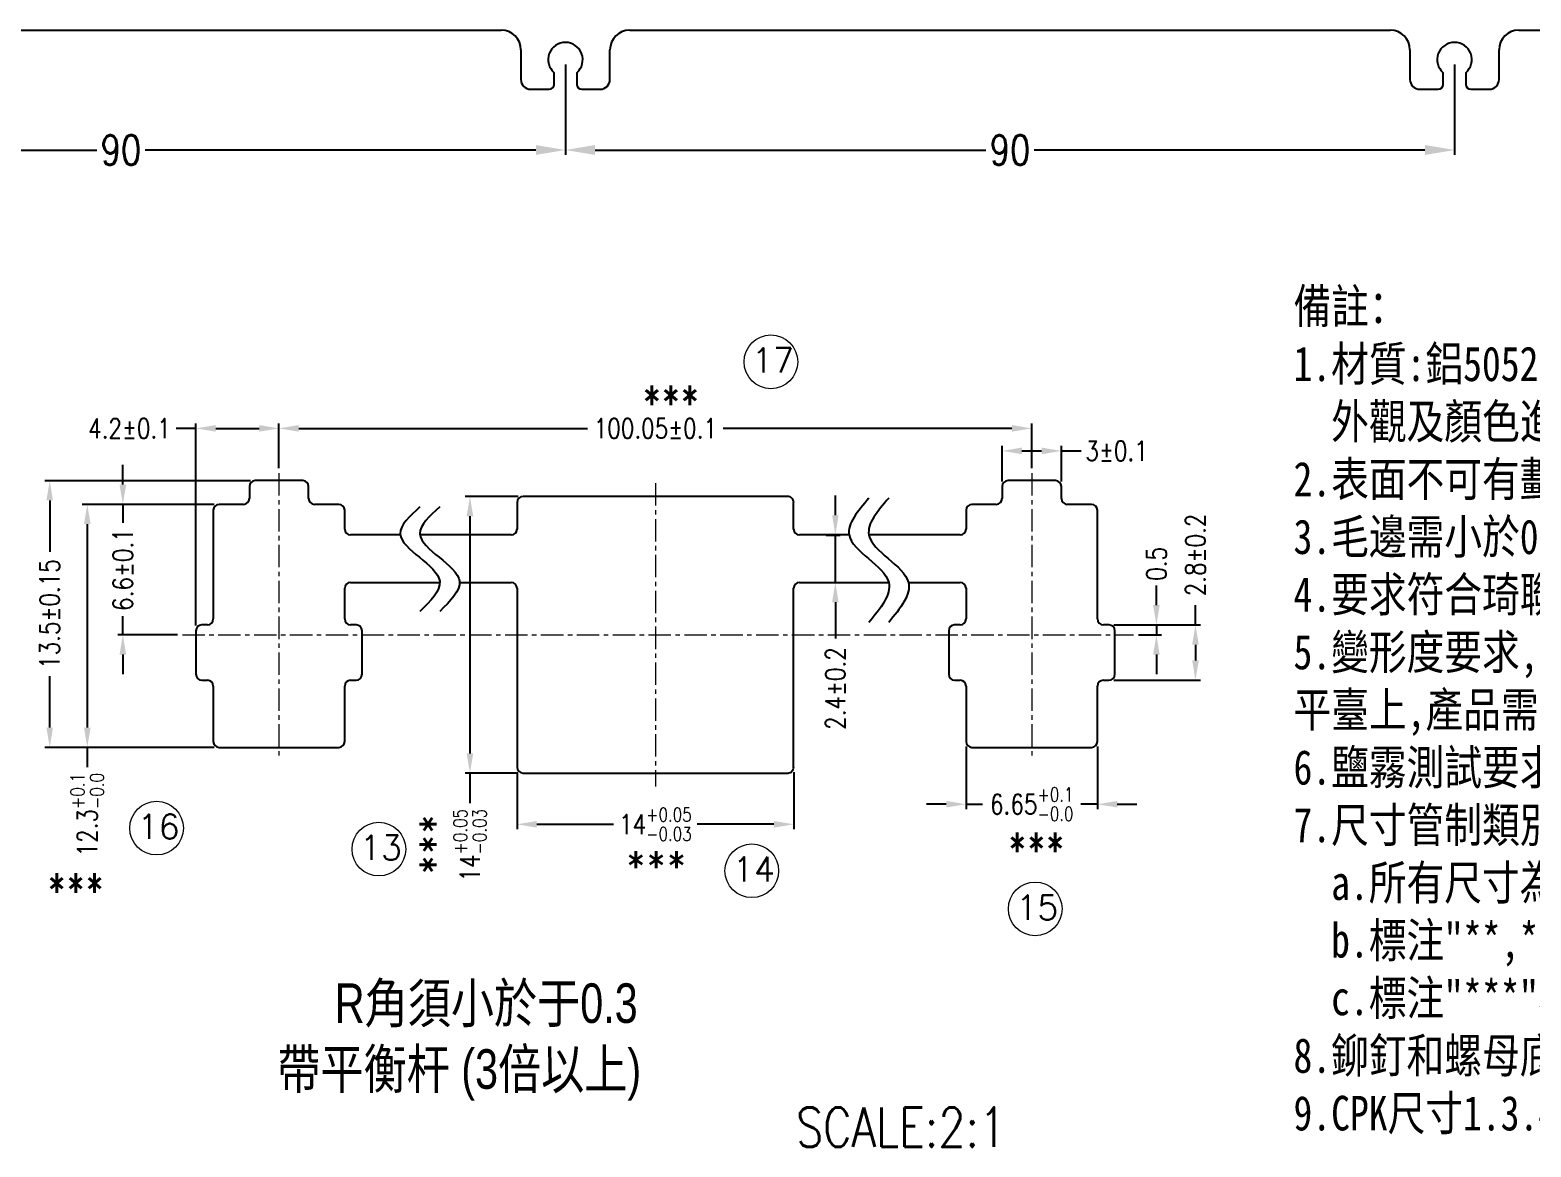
# Model space of a CAD drawing. Header units: inches. Extents: x 139 to 1075, y 623 to 991.
# Drawn here: x 833 to 985, y 628.4 to 741.5 of the extents above; entities that cross this region are included whole.
import ezdxf

# ---------------------------------------------------------------- set-up
doc = ezdxf.new("R2010")
doc.units = ezdxf.units.IN
doc.header["$LTSCALE"] = 1.21
doc.header["$MEASUREMENT"] = 0
doc.header["$PDMODE"] = 3
doc.header["$PDSIZE"] = 0.3125
doc.linetypes.add('CENTER', pattern=[0.6, 0.375, -0.075, 0.075, -0.075])
doc.layers.get('0').update_dxf_attribs({"linetype": 'CONTINUOUS'})
doc.layers.get('Defpoints').update_dxf_attribs({"linetype": 'CONTINUOUS'})
for name, color, linetype in [('CENTER', 3, 'CENTER'), ('DIM', 2, 'CONTINUOUS'), ('尺寸', 3, 'CONTINUOUS')]:
    doc.layers.add(name, color=color, linetype=linetype)
doc.styles.get("Standard").update_dxf_attribs({"font": 'simplex.shx', "width": 0.8, "bigfont": 'chineset.shx'})
doc.dimstyles.new('ISO-25', dxfattribs={"dimtxt": 3, "dimasz": 3, "dimexe": 0.5, "dimexo": 0.5, "dimgap": 0.5, "dimtad": 0, "dimdec": 4, "dimdsep": 46, "dimtxsty": 'Standard', "dimcen": 0, "dimclrd": 256, "dimclre": 256, "dimclrt": 256, "dimadec": 4, "dimazin": 2, "dimtfac": 1, "dimtdec": 4, "dimtmove": 0, "dimatfit": 3, "dimfxl": 1, "dimtolj": 1, "dimarcsym": 0})
doc.dimstyles.new('複本 ISO-25', dxfattribs={"dimtxt": 2, "dimasz": 2, "dimexe": 0.5, "dimexo": 0.5, "dimgap": 0.5, "dimtad": 0, "dimlfac": 0.5, "dimdsep": 46, "dimtxsty": 'Standard', "dimcen": 0, "dimclrd": 256, "dimclre": 256, "dimclrt": 256, "dimazin": 2, "dimtp": 0.1, "dimtm": 0.1, "dimtfac": 1, "dimtmove": 0, "dimatfit": 3, "dimfxl": 1, "dimtolj": 1, "dimarcsym": 0})

# ---------------------------------------------------------------- blocks, each defined once
blk = doc.blocks.new('*D80')
at = {"layer": 'Defpoints', "color": 0, "transparency": 16777216}
for p in [(858.22, 701.13), (858.22, 696.6), (849.81, 680.69)]:
    blk.add_point(p, dxfattribs=at)
at = {"layer": 'DIM', "lineweight": -2, "transparency": 16777216}
for p, q in [((849.81, 701.13), (847.81, 701.13)), ((849.81, 681.19), (849.81, 701.63)), ((851.81, 701.13), (856.22, 701.13)), ((858.22, 697.1), (858.22, 701.63))]:
    blk.add_line(p, q, dxfattribs=at)
at = {"layer": 'DIM', "transparency": 16777216}
for points in [[(851.81, 701.47), (851.81, 700.8), (849.81, 701.13)], [(856.22, 700.8), (856.22, 701.47), (858.22, 701.13)]]:
    blk.add_solid(points, dxfattribs=at)
at = {"layer": 'DIM', "transparency": 16777216, "insert": (843.08, 701.13), "char_height": 2, "attachment_point": 5}
blk.add_mtext('\\A1;\\A1;4.2%%p0.1', dxfattribs=at)
blk = doc.blocks.new('*D81')
at = {"layer": 'Defpoints', "color": 0, "transparency": 16777216}
for p in [(852.17, 693.44), (838.81, 668.84), (852.17, 668.84)]:
    blk.add_point(p, dxfattribs=at)
at = {"layer": 'DIM', "lineweight": -2, "transparency": 16777216}
for p, q in [((851.67, 693.44), (838.31, 693.44)), ((838.81, 691.44), (838.81, 670.84)), ((851.67, 668.84), (838.31, 668.84)), ((838.81, 668.84), (838.81, 666.84))]:
    blk.add_line(p, q, dxfattribs=at)
at = {"layer": 'DIM', "transparency": 16777216}
for points in [[(839.15, 691.44), (838.48, 691.44), (838.81, 693.44)], [(838.48, 670.84), (839.15, 670.84), (838.81, 668.84)]]:
    blk.add_solid(points, dxfattribs=at)
at = {"layer": 'DIM', "transparency": 16777216, "insert": (838.81, 662.03), "char_height": 2, "attachment_point": 5, "rotation": 90}
blk.add_mtext('\\A1;\\A1;12.3{\\H0.7x;\\S+0.1^ -0.0;}', dxfattribs=at)
blk = doc.blocks.new('*D82')
at = {"layer": 'Defpoints', "color": 0, "transparency": 16777216}
for p in [(855.82, 695.84), (835.01, 668.84), (852.17, 668.84)]:
    blk.add_point(p, dxfattribs=at)
at = {"layer": 'DIM', "lineweight": -2, "transparency": 16777216}
for p, q in [((855.32, 695.84), (834.51, 695.84)), ((835.01, 693.84), (835.01, 688.63)), ((835.01, 670.84), (835.01, 676.05)), ((851.67, 668.84), (834.51, 668.84))]:
    blk.add_line(p, q, dxfattribs=at)
at = {"layer": 'DIM', "transparency": 16777216}
for points in [[(835.34, 693.84), (834.68, 693.84), (835.01, 695.84)], [(834.68, 670.84), (835.34, 670.84), (835.01, 668.84)]]:
    blk.add_solid(points, dxfattribs=at)
at = {"layer": 'DIM', "transparency": 16777216, "insert": (835.01, 682.34), "char_height": 2, "attachment_point": 5, "rotation": 90}
blk.add_mtext('\\A1;\\A1;13.5%%p0.15', dxfattribs=at)
blk = doc.blocks.new('*D83')
at = {"layer": 'Defpoints', "color": 0, "transparency": 16777216}
for p in [(842.41, 693.44), (852.17, 693.44), (848.44, 680.24)]:
    blk.add_point(p, dxfattribs=at)
at = {"layer": 'DIM', "lineweight": -2, "transparency": 16777216}
for p, q in [((842.41, 695.44), (842.41, 697.44)), ((851.67, 693.44), (841.91, 693.44)), ((842.41, 693.44), (842.41, 691.57)), ((842.41, 680.24), (842.41, 682.12)), ((847.94, 680.24), (841.91, 680.24)), ((842.41, 678.24), (842.41, 676.24))]:
    blk.add_line(p, q, dxfattribs=at)
at = {"layer": 'DIM', "transparency": 16777216}
for points in [[(842.08, 695.44), (842.75, 695.44), (842.41, 693.44)], [(842.75, 678.24), (842.08, 678.24), (842.41, 680.24)]]:
    blk.add_solid(points, dxfattribs=at)
at = {"layer": 'DIM', "transparency": 16777216, "insert": (842.41, 686.84), "char_height": 2, "attachment_point": 5, "rotation": 90}
blk.add_mtext('\\A1;\\A1;6.6%%p0.1', dxfattribs=at)
blk = doc.blocks.new('*D84')
at = {"layer": 'Defpoints', "color": 0, "transparency": 16777216}
for p in [(858.22, 701.13), (858.22, 696.6), (934.42, 696.6)]:
    blk.add_point(p, dxfattribs=at)
at = {"layer": 'DIM', "lineweight": -2, "transparency": 16777216}
for p, q in [((858.22, 697.1), (858.22, 701.63)), ((860.22, 701.13), (889.46, 701.13)), ((932.42, 701.13), (903.18, 701.13)), ((934.42, 697.1), (934.42, 701.63))]:
    blk.add_line(p, q, dxfattribs=at)
at = {"layer": 'DIM', "transparency": 16777216}
for points in [[(860.22, 701.47), (860.22, 700.8), (858.22, 701.13)], [(932.42, 700.8), (932.42, 701.47), (934.42, 701.13)]]:
    blk.add_solid(points, dxfattribs=at)
at = {"layer": 'DIM', "transparency": 16777216, "insert": (896.32, 701.13), "char_height": 2, "attachment_point": 5}
blk.add_mtext('\\A1;\\A1;100.05%%p0.1', dxfattribs=at)
blk = doc.blocks.new('*D85')
at = {"layer": 'Defpoints', "color": 0, "transparency": 16777216}
for p in [(882.32, 666.85), (910.32, 666.85), (882.32, 661.06)]:
    blk.add_point(p, dxfattribs=at)
at = {"layer": 'DIM', "lineweight": -2, "transparency": 16777216}
for p, q in [((882.32, 666.35), (882.32, 660.56)), ((910.32, 666.35), (910.32, 660.56)), ((884.32, 661.06), (892.08, 661.06)), ((908.32, 661.06), (900.56, 661.06))]:
    blk.add_line(p, q, dxfattribs=at)
at = {"layer": 'DIM', "transparency": 16777216}
for points in [[(884.32, 661.39), (884.32, 660.72), (882.32, 661.06)], [(908.32, 660.72), (908.32, 661.39), (910.32, 661.06)]]:
    blk.add_solid(points, dxfattribs=at)
at = {"layer": 'DIM', "transparency": 16777216, "insert": (896.32, 661.06), "char_height": 2, "attachment_point": 5}
blk.add_mtext('\\A1;\\A1;14{\\H0.7x;\\S+0.05^ -0.03;}', dxfattribs=at)
blk = doc.blocks.new('*D86')
at = {"layer": 'Defpoints', "color": 0, "transparency": 16777216}
for p in [(937.42, 698.85), (931.42, 695.24), (937.42, 695.24)]:
    blk.add_point(p, dxfattribs=at)
at = {"layer": 'DIM', "lineweight": -2, "transparency": 16777216}
for p, q in [((931.42, 695.74), (931.42, 699.35)), ((937.42, 695.74), (937.42, 699.35)), ((933.42, 698.85), (935.42, 698.85)), ((937.42, 698.85), (939.42, 698.85))]:
    blk.add_line(p, q, dxfattribs=at)
at = {"layer": 'DIM', "transparency": 16777216}
for points in [[(933.42, 699.19), (933.42, 698.52), (931.42, 698.85)], [(935.42, 698.52), (935.42, 699.19), (937.42, 698.85)]]:
    blk.add_solid(points, dxfattribs=at)
at = {"layer": 'DIM', "transparency": 16777216, "insert": (943.01, 698.85), "char_height": 2, "attachment_point": 5}
blk.add_mtext('\\A1;\\A1;3%%P0.1', dxfattribs=at)
blk = doc.blocks.new('*D87')
at = {"layer": 'Defpoints', "color": 0, "transparency": 16777216}
for p in [(942.23, 681.24), (944.73, 680.24), (947.04, 680.24)]:
    blk.add_point(p, dxfattribs=at)
at = {"layer": 'DIM', "lineweight": -2, "transparency": 16777216}
for p, q in [((947.04, 683.24), (947.04, 685.24)), ((942.73, 681.24), (947.54, 681.24)), ((947.04, 681.24), (947.04, 680.24)), ((945.23, 680.24), (947.54, 680.24)), ((947.04, 678.24), (947.04, 676.24))]:
    blk.add_line(p, q, dxfattribs=at)
at = {"layer": 'DIM', "transparency": 16777216}
for points in [[(946.71, 683.24), (947.37, 683.24), (947.04, 681.24)], [(947.37, 678.24), (946.71, 678.24), (947.04, 680.24)]]:
    blk.add_solid(points, dxfattribs=at)
at = {"layer": 'DIM', "transparency": 16777216, "insert": (947.04, 687.42), "char_height": 2, "attachment_point": 5, "rotation": 90}
blk.add_mtext('\\A1;0.5', dxfattribs=at)
blk = doc.blocks.new('*D88')
at = {"layer": 'Defpoints', "color": 0, "transparency": 16777216}
for p in [(942.23, 681.24), (942.23, 675.64), (950.99, 675.64)]:
    blk.add_point(p, dxfattribs=at)
at = {"layer": 'DIM', "lineweight": -2, "transparency": 16777216}
for p, q in [((950.99, 681.24), (950.99, 683.24)), ((942.73, 681.24), (951.49, 681.24)), ((950.99, 679.24), (950.99, 677.64)), ((942.73, 675.64), (951.49, 675.64))]:
    blk.add_line(p, q, dxfattribs=at)
at = {"layer": 'DIM', "transparency": 16777216}
for points in [[(951.33, 679.24), (950.66, 679.24), (950.99, 681.24)], [(950.66, 677.64), (951.33, 677.64), (950.99, 675.64)]]:
    blk.add_solid(points, dxfattribs=at)
at = {"layer": 'DIM', "transparency": 16777216, "insert": (950.99, 688.32), "char_height": 2, "attachment_point": 5, "rotation": 90}
blk.add_mtext('\\A1;\\A1;2.8%%P0.2', dxfattribs=at)
blk = doc.blocks.new('*D89')
at = {"layer": 'Defpoints', "color": 0, "transparency": 16777216}
for p in [(927.77, 669.44), (941.07, 669.44), (927.77, 663.09)]:
    blk.add_point(p, dxfattribs=at)
at = {"layer": 'DIM', "lineweight": -2, "transparency": 16777216}
for p, q in [((927.77, 668.94), (927.77, 662.59)), ((941.07, 668.94), (941.07, 662.59)), ((925.77, 663.09), (923.77, 663.09)), ((927.77, 663.09), (929.45, 663.09)), ((941.07, 663.09), (939.38, 663.09)), ((943.07, 663.09), (945.07, 663.09))]:
    blk.add_line(p, q, dxfattribs=at)
at = {"layer": 'DIM', "transparency": 16777216}
for points in [[(925.77, 662.76), (925.77, 663.42), (927.77, 663.09)], [(943.07, 663.42), (943.07, 662.76), (941.07, 663.09)]]:
    blk.add_solid(points, dxfattribs=at)
at = {"layer": 'DIM', "transparency": 16777216, "insert": (934.42, 663.09), "char_height": 2, "attachment_point": 5}
blk.add_mtext('\\A1;\\A1;6.65{\\H0.7x;\\S+0.1^ -0.0;}', dxfattribs=at)
blk = doc.blocks.new('*D90')
at = {"layer": 'Defpoints', "color": 0, "transparency": 16777216}
for p in [(882.92, 694.24), (877.55, 666.24), (882.92, 666.24)]:
    blk.add_point(p, dxfattribs=at)
at = {"layer": 'DIM', "lineweight": -2, "transparency": 16777216}
for p, q in [((882.42, 694.24), (877.05, 694.24)), ((877.55, 692.24), (877.55, 668.24)), ((882.42, 666.24), (877.05, 666.24)), ((877.55, 666.24), (877.55, 663.19))]:
    blk.add_line(p, q, dxfattribs=at)
at = {"layer": 'DIM', "transparency": 16777216}
for points in [[(877.88, 692.24), (877.21, 692.24), (877.55, 694.24)], [(877.21, 668.24), (877.88, 668.24), (877.55, 666.24)]]:
    blk.add_solid(points, dxfattribs=at)
at = {"layer": 'DIM', "transparency": 16777216, "insert": (877.55, 658.94), "char_height": 2, "attachment_point": 5, "rotation": 90}
blk.add_mtext('\\A1;\\A1;14{\\H0.7x;\\S+0.05^ -0.03;}', dxfattribs=at)
blk = doc.blocks.new('*D91')
at = {"layer": 'Defpoints', "color": 0, "transparency": 16777216}
for p in [(913.12, 690.34), (914.54, 690.34), (913.12, 685.54)]:
    blk.add_point(p, dxfattribs=at)
at = {"layer": 'DIM', "lineweight": -2, "transparency": 16777216}
for p, q in [((914.54, 692.34), (914.54, 694.34)), ((913.62, 690.34), (915.04, 690.34)), ((914.54, 685.54), (914.54, 690.34)), ((913.62, 685.54), (915.04, 685.54)), ((914.54, 683.54), (914.54, 679.88))]:
    blk.add_line(p, q, dxfattribs=at)
at = {"layer": 'DIM', "transparency": 16777216}
for points in [[(914.21, 692.34), (914.87, 692.34), (914.54, 690.34)], [(914.87, 683.54), (914.21, 683.54), (914.54, 685.54)]]:
    blk.add_solid(points, dxfattribs=at)
at = {"layer": 'DIM', "transparency": 16777216, "insert": (914.54, 674.8), "char_height": 2, "attachment_point": 5, "rotation": 90}
blk.add_mtext('\\A1;\\A1;2.4%%p0.2', dxfattribs=at)
blk = doc.blocks.new('*D93')
at = {"layer": 'Defpoints', "color": 0, "transparency": 16777216}
for p in [(797.22, 738.45), (887.22, 738.45), (887.22, 729.31)]:
    blk.add_point(p, dxfattribs=at)
at = {"layer": '尺寸', "lineweight": -2, "transparency": 16777216}
for p, q in [((797.22, 737.95), (797.22, 728.81)), ((887.22, 737.95), (887.22, 728.81)), ((800.22, 729.31), (839.77, 729.31)), ((884.22, 729.31), (844.66, 729.31))]:
    blk.add_line(p, q, dxfattribs=at)
at = {"layer": '尺寸', "transparency": 16777216}
for points in [[(800.22, 729.81), (800.22, 728.81), (797.22, 729.31)], [(884.22, 728.81), (884.22, 729.81), (887.22, 729.31)]]:
    blk.add_solid(points, dxfattribs=at)
at = {"layer": '尺寸', "transparency": 16777216, "insert": (842.22, 729.31), "char_height": 3, "attachment_point": 5}
blk.add_mtext('\\A1;90', dxfattribs=at)
blk = doc.blocks.new('*D94')
at = {"layer": 'Defpoints', "color": 0, "transparency": 16777216}
for p in [(887.22, 738.45), (977.22, 738.45), (887.22, 729.31)]:
    blk.add_point(p, dxfattribs=at)
at = {"layer": '尺寸', "lineweight": -2, "transparency": 16777216}
for p, q in [((887.22, 737.95), (887.22, 728.81)), ((977.22, 737.95), (977.22, 728.81)), ((890.22, 729.31), (929.77, 729.31)), ((974.22, 729.31), (934.66, 729.31))]:
    blk.add_line(p, q, dxfattribs=at)
at = {"layer": '尺寸', "transparency": 16777216}
for points in [[(890.22, 729.81), (890.22, 728.81), (887.22, 729.31)], [(974.22, 728.81), (974.22, 729.81), (977.22, 729.31)]]:
    blk.add_solid(points, dxfattribs=at)
at = {"layer": '尺寸', "transparency": 16777216, "insert": (932.22, 729.31), "char_height": 3, "attachment_point": 5}
blk.add_mtext('\\A1;90', dxfattribs=at)

msp = doc.modelspace()

# ---------------------------------------------------------------- linework, layer by layer
at = {"color": 7, "linetype": 'Continuous'}
for p, q in [((803.72571, 741.45411), (880.70606, 741.45411)), ((893.72571, 741.45411), (970.70606, 741.45411)), ((983.72571, 741.45411), (999.21589, 741.45411)), ((882.70606, 739.45411), (882.70606, 736.45411)), ((891.72571, 736.45411), (891.72571, 739.45411)), ((972.70606, 739.45411), (972.70606, 736.45411)), ((981.72571, 736.45411), (981.72571, 739.45411)), ((886.06589, 735.95411), (886.06589, 737.13502)), ((888.36589, 737.13502), (888.36589, 735.95411)), ((976.06589, 735.95411), (976.06589, 737.13502)), ((978.36589, 737.13502), (978.36589, 735.95411)), ((883.70606, 735.45411), (885.56589, 735.45411)), ((888.86589, 735.45411), (890.72571, 735.45411)), ((973.70606, 735.45411), (975.56589, 735.45411)), ((978.86589, 735.45411), (980.72571, 735.45411)), ((855.21976, 695.24363), (855.21976, 694.04363)), ((860.61976, 695.84363), (855.81976, 695.84363)), ((861.21976, 694.04363), (861.21976, 695.24363)), ((931.41976, 695.24363), (931.41976, 694.04363)), ((936.81976, 695.84363), (932.01976, 695.84363)), ((937.41976, 694.04363), (937.41976, 695.24363)), ((851.56976, 692.84363), (851.56976, 681.84363)), ((854.61976, 693.44363), (852.16976, 693.44363)), ((864.26976, 693.44363), (861.81976, 693.44363)), ((864.86976, 690.94363), (864.86976, 692.84363)), ((882.32076, 693.64589), (882.32076, 690.94363)), ((909.71696, 694.24363), (882.92255, 694.24363)), ((910.31876, 690.94363), (910.31876, 693.64521)), ((927.76976, 692.84363), (927.76976, 690.94363)), ((930.81976, 693.44363), (928.36976, 693.44363)), ((940.46976, 693.44363), (938.01976, 693.44363)), ((941.06976, 681.84363), (941.06976, 692.84363)), ((870.5273, 690.34363), (865.46976, 690.34363)), ((881.72076, 690.34363), (872.5273, 690.34363)), ((915.93685, 690.34363), (910.91876, 690.34363)), ((927.16976, 690.34363), (917.93685, 690.34363)), ((865.46976, 685.54363), (874.52475, 685.54363)), ((876.52475, 685.54363), (881.72076, 685.54363)), ((910.91876, 685.54363), (919.93685, 685.54363)), ((921.93685, 685.54363), (927.16976, 685.54363)), ((864.86976, 681.84363), (864.86976, 684.94363)), ((882.32076, 684.94363), (882.32076, 666.84243)), ((910.31876, 666.84311), (910.31876, 684.94363)), ((927.76976, 684.94363), (927.76976, 681.84363)), ((850.96976, 681.24363), (850.40976, 681.24363)), ((866.02976, 681.24363), (865.46976, 681.24363)), ((927.16976, 681.24363), (926.60976, 681.24363)), ((942.22976, 681.24363), (941.66976, 681.24363)), ((849.80976, 680.64363), (849.80976, 676.24363)), ((866.62976, 676.24363), (866.62976, 680.64363)), ((926.00976, 680.64363), (926.00976, 676.24363)), ((942.82976, 676.24363), (942.82976, 680.64363)), ((850.40976, 675.64363), (850.96976, 675.64363)), ((851.56976, 675.04363), (851.56976, 669.44363)), ((864.86976, 669.44363), (864.86976, 675.04363)), ((865.46976, 675.64363), (866.02976, 675.64363)), ((926.60976, 675.64363), (927.16976, 675.64363)), ((927.76976, 675.04363), (927.76976, 669.44363)), ((941.06976, 669.44363), (941.06976, 675.04363)), ((941.66976, 675.64363), (942.22976, 675.64363)), ((852.16976, 668.84363), (864.26976, 668.84363)), ((928.36976, 668.84363), (940.46976, 668.84363)), ((882.92255, 666.24469), (909.71696, 666.24469))]:
    msp.add_line(p, q, dxfattribs=at)
for centre, radius, start, end in [((880.70606, 739.45411), 2, 0, 90), ((887.21589, 738.45411), 1.75, 311.0823331, 228.9176669), ((893.72571, 739.45411), 2, 90, 180), ((970.70606, 739.45411), 2, 0, 90), ((977.21589, 738.45411), 1.75, 311.0823331, 228.9176669), ((983.72571, 739.45411), 2, 90, 180), ((883.70606, 736.45411), 1, 180, 270), ((885.56589, 735.95411), 0.5, 270, 0), ((888.86589, 735.95411), 0.5, 180, 270), ((890.72571, 736.45411), 1, 270, 0), ((973.70606, 736.45411), 1, 180, 270), ((975.56589, 735.95411), 0.5, 270, 0), ((978.86589, 735.95411), 0.5, 180, 270), ((980.72571, 736.45411), 1, 270, 0), ((855.81976, 695.24363), 0.6, 90, 180), ((860.61976, 695.24363), 0.6, 0, 90), ((932.01976, 695.24363), 0.6, 90, 180), ((936.81976, 695.24363), 0.6, 0, 90), ((852.16976, 692.84363), 0.6, 90, 180), ((854.61976, 694.04363), 0.6, 270, 0), ((861.81976, 694.04363), 0.6, 180, 270), ((864.26976, 692.84363), 0.6, 0, 90), ((882.92021, 693.64316), 0.6, 89.9441956, 179.9346229), ((909.71931, 693.64316), 0.6, 0, 90.0558044), ((928.36976, 692.84363), 0.6, 90, 180), ((930.81976, 694.04363), 0.6, 270, 0), ((938.01976, 694.04363), 0.6, 180, 270), ((940.46976, 692.84363), 0.6, 0, 90), ((865.46976, 690.94363), 0.6, 180, 270), ((881.72076, 690.94363), 0.6, 270, 0), ((910.91876, 690.94363), 0.6, 180, 270), ((927.16976, 690.94363), 0.6, 270, 0), ((865.46976, 684.94363), 0.6, 90, 180), ((881.72076, 684.94363), 0.6, 0, 90), ((910.91876, 684.94363), 0.6, 90, 180), ((927.16976, 684.94363), 0.6, 0, 90), ((850.40976, 680.64363), 0.6, 90, 180), ((850.96976, 681.84363), 0.6, 270, 0), ((865.46976, 681.84363), 0.6, 180, 270), ((866.02976, 680.64363), 0.6, 0, 90), ((926.60976, 680.64363), 0.6, 90, 180), ((927.16976, 681.84363), 0.6, 270, 0), ((941.66976, 681.84363), 0.6, 180, 270), ((942.22976, 680.64363), 0.6, 0, 90), ((850.40976, 676.24363), 0.6, 180, 270), ((866.02976, 676.24363), 0.6, 270, 0), ((926.60976, 676.24363), 0.6, 180, 270), ((942.22976, 676.24363), 0.6, 270, 0), ((850.96976, 675.04363), 0.6, 0, 90), ((865.46976, 675.04363), 0.6, 90, 180), ((927.16976, 675.04363), 0.6, 0, 90), ((941.66976, 675.04363), 0.6, 90, 180), ((852.16976, 669.44363), 0.6, 180, 270), ((864.26976, 669.44363), 0.6, 270, 0), ((928.36976, 669.44363), 0.6, 180, 270), ((940.46976, 669.44363), 0.6, 270, 0), ((882.92021, 666.84516), 0.6, 180.0653771, 270.0558044), ((909.71931, 666.84516), 0.6, 269.9441956, 0)]:
    msp.add_arc(centre, radius, start, end, dxfattribs=at)
at = {"layer": 'CENTER', "lineweight": 9, "ltscale": 5}
for p, q in [((858.21976, 696.60075), (858.21976, 667.74908)), ((934.41976, 696.60075), (934.41976, 667.74908)), ((896.31976, 695.58761), (896.31976, 664.89965)), ((848.43828, 680.24363), (944.7281, 680.24363))]:
    msp.add_line(p, q, dxfattribs=at)
at = {"layer": 'DIM', "lineweight": 13}
for centre in [(908.01604, 707.86869), (845.82988, 660.67162), (868.3268, 658.5465), (906.08343, 656.35028), (934.77343, 652.49575)]:
    msp.add_circle(centre, 2.7161, dxfattribs=at)
at = {"layer": '尺寸'}
for points in [[(872.48785, 693.18194), (870.48785, 690.46423), (874.48785, 685.66423), (872.48785, 682.61246)], [(874.48785, 693.18194), (872.48785, 690.46423), (876.48785, 685.66423), (874.48785, 682.61246)], [(917.93685, 694.06135), (915.93685, 690.34363), (919.93685, 685.54363), (917.93685, 681.49186)], [(919.93685, 694.06135), (917.93685, 690.34363), (921.93685, 685.54363), (919.93685, 681.49186)]]:
    msp.add_spline(points, degree=3, dxfattribs=at)

# ---------------------------------------------------------------- texts
at = {"color": 2, "linetype": 'Continuous', "char_height": 3.5, "width": 12.0066605, "attachment_point": 3, "rotation": 180, "line_spacing_factor": 0.9}
for insert in [(895.00346, 703.48416), (931.99654, 658.2221), (834.75813, 654.10594)]:
    msp.add_mtext('***', dxfattribs=dict(at, insert=insert))
at = {"layer": 'DIM', "lineweight": 13}
for s, p in [('17', (906.07787, 706.7724)), ('16', (843.89171, 659.57533)), ('13', (866.38864, 657.45021)), ('14', (904.14527, 655.25399)), ('15', (932.83526, 651.39946))]:
    msp.add_text(s, height=2.5, dxfattribs=at).set_placement(p)
for rotation, p in [(270, (871.15062, 662.08731)), (180, (899.49854, 659.60835))]:
    msp.add_text('***', height=3, rotation=rotation, dxfattribs=at).set_placement(p)
at = {"layer": 'DIM', "color": 2, "lineweight": 15, "attachment_point": 1}
for s, insert, char_height, width in [('{\\fPMingLiU|b0|i0|c136|p18;  \\H0.66667x;  R角須小於于0.3\\P帶平衡杆 (3倍以上)}', (858.0492, 644.95675), 6, 135.1296406), ('SCALE:2:1', (910.56434, 632.39748), 4, 39.4816971)]:
    msp.add_mtext(s, dxfattribs=dict(at, insert=insert, char_height=char_height, width=width))
at = {"layer": '尺寸', "lineweight": 15, "insert": (960.91678, 715.25457), "char_height": 3.5, "width": 140.7, "attachment_point": 1}
msp.add_mtext('{\\fSimSun|b0|i0|c134|p54;備註：\\P1.材質:鋁5052，表面處理:噴砂150#氧化銀色,氧化不可重複,\\P  外觀及顏色進料檢驗時請參考WUQ-102定位板檢驗規範\\P2.表面不可有劃傷,壓傷,利邊,油污,毛刺等外觀不良\\P3.毛邊需小於0.05mm以內,未標注公差按公差表1\\P4.要求符合琦聯WUP034 & HSF相關要求\\P5.變形度要求,依變形示意圖所示,無螺母柱子的一面放置在水平面的\\P平臺上,產品需平整或2頭翹起小於0.50mm,不可有不規則及扭曲變形\\P6.鹽霧測試要求:48H以上\\P7.尺寸管制類別如下\\P  a.所有尺寸為開模廠商檢測的尺寸\\P  b.標注"**,***"為工程需檢測的尺寸\\P  c.標注"***"為進料IQC需管制的尺寸\\P8.鉚釘和螺母底部拉拔和扭力\\fSimSun|b0|i0|c136|p0;≥\\fSimSun|b0|i0|c134|p54;5kg不能掉\\P9.CPK尺寸1.3.4}', dxfattribs=at)

# ---------------------------------------------------------------- dimensions: what is measured, and where the dimension line sits
at = {"layer": 'DIM'}
for base, p1, p2, text, picture, middle in [((858.21976, 701.13355), (849.81189, 680.69415), (858.21976, 696.60075), '\\A1;<>%%p0.1', '*D80', (843.08332, 701.13355)), ((882.32076, 661.05687), (910.31931, 666.84516), (882.32076, 666.84516), '\\A1;<>{\\H0.7x;\\S+0.05^ -0.03;}', '*D85', (896.32003, 661.05687))]:
    dim = msp.add_linear_dim(base=base, p1=p1, p2=p2, text=text, dimstyle='複本 ISO-25', override={"dimtxsty": 'Standard'}, dxfattribs=at)
    dim.commit()
    dim.dimension.update_dxf_attribs({"geometry": picture, "text_midpoint": middle, "dimtype": 160})
for base, p1, p2, text, picture, middle in [((858.21976, 701.13355), (934.41976, 696.60075), (858.21976, 696.60075), '\\A1;100.05%%p0.1', '*D84', (896.31976, 701.13355)), ((937.41976, 698.85432), (931.41976, 695.24363), (937.41976, 695.24363), '\\A1;<>%%P0.1', '*D86', (943.00547, 698.85432)), ((927.76976, 663.08892), (941.06976, 669.44363), (927.76976, 669.44363), '\\A1;<>{\\H0.7x;\\S+0.1^ -0.0;}', '*D89', (934.41976, 663.08892))]:
    dim = msp.add_linear_dim(base=base, p1=p1, p2=p2, text=text, dimstyle='複本 ISO-25', override={"dimtxsty": 'Standard'}, dxfattribs=at)
    dim.commit()
    dim.dimension.update_dxf_attribs({"geometry": picture, "text_midpoint": middle})
for base, p1, p2, text, picture, middle in [((842.41175, 693.44363), (848.43828, 680.24363), (852.16976, 693.44363), '\\A1;<>%%p0.1', '*D83', (842.41175, 686.84363)), ((838.81372, 668.84363), (852.16976, 693.44363), (852.16976, 668.84363), '\\A1;<>{\\H0.7x;\\S+0.1^ -0.0;}', '*D81', (838.81372, 662.03125)), ((877.54753, 666.24469), (882.92255, 694.24363), (882.92255, 666.24469), '\\A1;<>{\\H0.7x;\\S+0.05^ -0.03;}', '*D90', (877.54753, 658.94469)), ((914.54137, 690.34363), (913.12145, 685.54363), (913.12145, 690.34363), '\\A1;<>%%p0.2', '*D91', (914.54137, 674.80401)), ((950.99448, 675.64363), (942.22976, 681.24363), (942.22976, 675.64363), '\\A1;<>%%P0.2', '*D88', (950.99448, 688.31506))]:
    dim = msp.add_linear_dim(base=base, p1=p1, p2=p2, angle=90, text=text, dimstyle='複本 ISO-25', override={"dimtxsty": 'Standard'}, dxfattribs=at)
    dim.commit()
    dim.dimension.update_dxf_attribs({"geometry": picture, "text_midpoint": middle, "dimtype": 160})
dim = msp.add_linear_dim(base=(835.01035, 668.84363), p1=(855.81976, 695.84363), p2=(852.16976, 668.84363), angle=90, text='\\A1;<>%%p0.15', dimstyle='複本 ISO-25', override={"dimtxsty": 'Standard'}, dxfattribs=at)
dim.commit()
dim.dimension.update_dxf_attribs({"geometry": '*D82', "text_midpoint": (835.01035, 682.34363)})
dim = msp.add_linear_dim(base=(947.03899, 680.24363), p1=(942.22976, 681.24363), p2=(944.7281, 680.24363), angle=90, dimstyle='複本 ISO-25', override={"dimtxsty": 'Standard'}, dxfattribs=at)
dim.commit()
dim.dimension.update_dxf_attribs({"geometry": '*D87', "text_midpoint": (947.03899, 687.41982), "dimtype": 160})
at = {"layer": '尺寸'}
for p1, picture, middle in [((797.21589, 738.45411), '*D93', (842.21589, 729.31363)), ((977.21589, 738.45411), '*D94', (932.21589, 729.31363))]:
    dim = msp.add_linear_dim(base=(887.21589, 729.31363), p1=p1, p2=(887.21589, 738.45411), dimstyle='ISO-25', override={"dimtxsty": 'Standard'}, dxfattribs=at)
    dim.commit()
    dim.dimension.update_dxf_attribs({"geometry": picture, "text_midpoint": middle})

doc.saveas('drawing.dxf')
